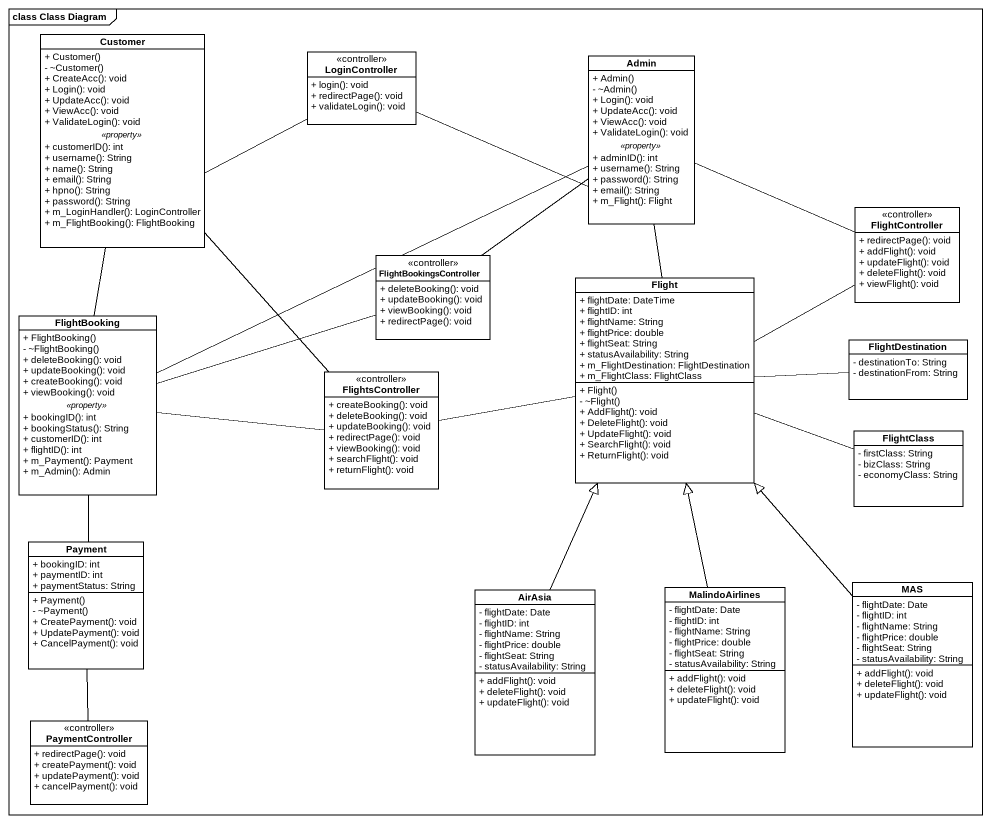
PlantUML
@startuml
mainframe class Class Diagram
hide circle
hide empty members
skinparam classAttributeIconSize 0
class Customer {
  + Customer()
  - ~Customer()
  + CreateAcc(): void
  + Login(): void
  + UpdateAcc(): void
  + ViewAcc(): void
  + ValidateLogin(): void
  .. <<property>> ..
  + customerID(): int
  + username(): String
  + name(): String
  + email(): String
  + hpno(): String
  + password(): String
  + m_LoginHandler(): LoginController
  + m_FlightBooking(): FlightBooking
}
class LoginController <<controller>> {
  + login(): void
  + redirectPage(): void
  + validateLogin(): void
}
class Admin {
  + Admin()
  - ~Admin()
  + Login(): void
  + UpdateAcc(): void
  + ViewAcc(): void
  + ValidateLogin(): void
  .. <<property>> ..
  + adminID(): int
  + username(): String
  + password(): String
  + email(): String
  + m_Flight(): Flight
}
class FlightController <<controller>> {
  + redirectPage(): void
  + addFlight(): void
  + updateFlight(): void
  + deleteFlight(): void
  + viewFlight(): void
}
class FlightBookingsController <<controller>> {
  + deleteBooking(): void
  + updateBooking(): void
  + viewBooking(): void
  + redirectPage(): void
}
class Flight {
  + flightDate: DateTime
  + flightID: int
  + flightName: String
  + flightPrice: double
  + flightSeat: String
  + statusAvailability: String
  + m_FlightDestination: FlightDestination
  + m_FlightClass: FlightClass
  + Flight()
  - ~Flight()
  + AddFlight(): void
  + DeleteFlight(): void
  + UpdateFlight(): void
  + SearchFlight(): void
  + ReturnFlight(): void
}
class FlightBooking {
  + FlightBooking()
  - ~FlightBooking()
  + deleteBooking(): void
  + updateBooking(): void
  + createBooking(): void
  + viewBooking(): void
  .. <<property>> ..
  + bookingID(): int
  + bookingStatus(): String
  + customerID(): int
  + flightID(): int
  + m_Payment(): Payment
  + m_Admin(): Admin
}
class FlightDestination {
  - destinationTo: String
  - destinationFrom: String
}
class FlightsController <<controller>> {
  + createBooking(): void
  + deleteBooking(): void
  + updateBooking(): void
  + redirectPage(): void
  + viewBooking(): void
  + searchFlight(): void
  + returnFlight(): void
}
class FlightClass {
  - firstClass: String
  - bizClass: String
  - economyClass: String
}
class Payment {
  + bookingID: int
  + paymentID: int
  + paymentStatus: String
  + Payment()
  - ~Payment()
  + CreatePayment(): void
  + UpdatePayment(): void
  + CancelPayment(): void
}
class AirAsia {
  - flightDate: Date
  - flightID: int
  - flightName: String
  - flightPrice: double
  - flightSeat: String
  - statusAvailability: String
  + addFlight(): void
  + deleteFlight(): void
  + updateFlight(): void
}
class MalindoAirlines {
  - flightDate: Date
  - flightID: int
  - flightName: String
  - flightPrice: double
  - flightSeat: String
  - statusAvailability: String
  + addFlight(): void
  + deleteFlight(): void
  + updateFlight(): void
}
class MAS {
  - flightDate: Date
  - flightID: int
  - flightName: String
  - flightPrice: double
  - flightSeat: String
  - statusAvailability: String
  + addFlight(): void
  + deleteFlight(): void
  + updateFlight(): void
}
class PaymentController <<controller>> {
  + redirectPage(): void
  + createPayment(): void
  + updatePayment(): void
  + cancelPayment(): void
}
Customer -right- LoginController
Customer -- FlightBooking
LoginController -right- Admin
Admin -- Flight
FlightController -left- Admin
FlightBookingsController -up- Admin
FlightBookingsController -left- FlightBooking
Flight -right- FlightController
Flight -right- FlightDestination
Flight -right- FlightClass
FlightBooking -right- Admin
FlightBooking -- Payment
FlightsController -up- Customer
FlightsController -right- Flight
FlightsController -left- FlightBooking
AirAsia -up-|> Flight
MalindoAirlines -up-|> Flight
MAS -up-|> Flight
PaymentController -up- Payment
@enduml
